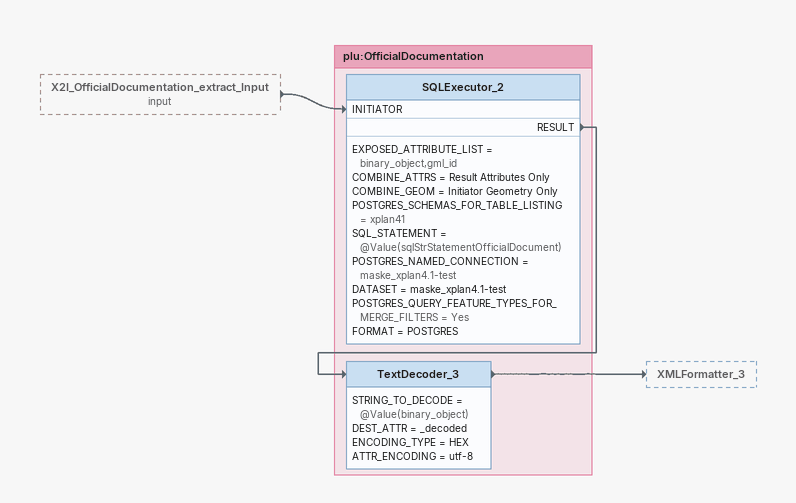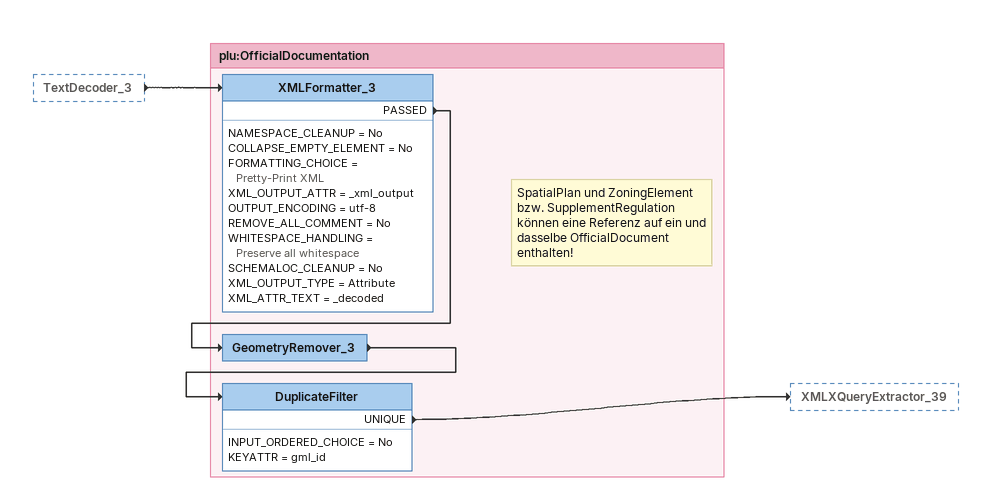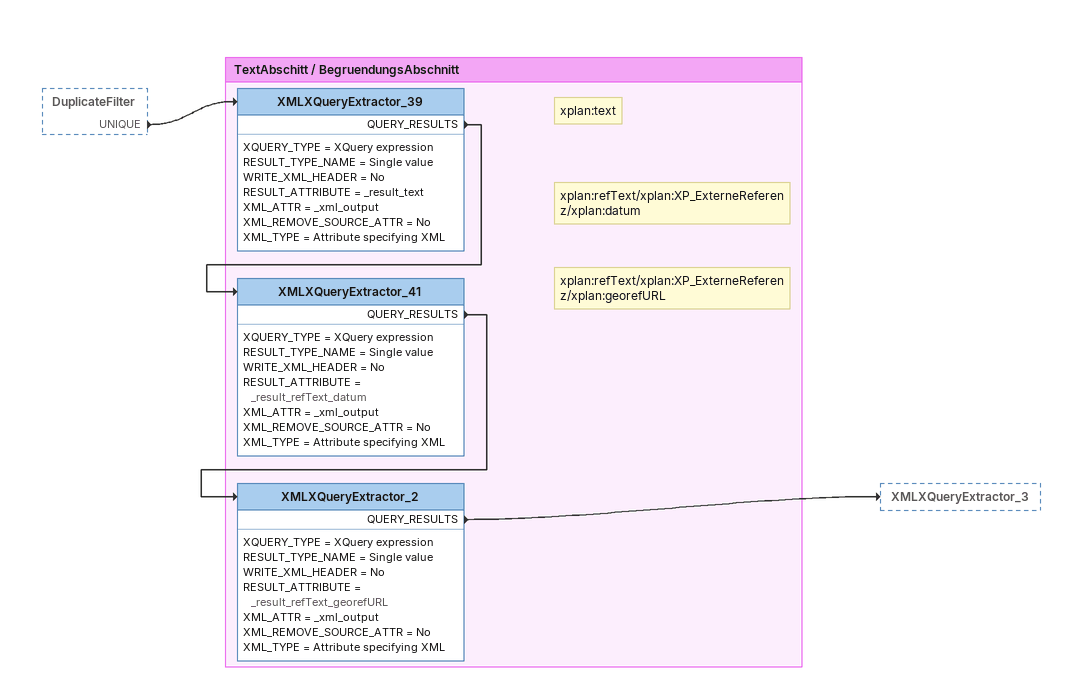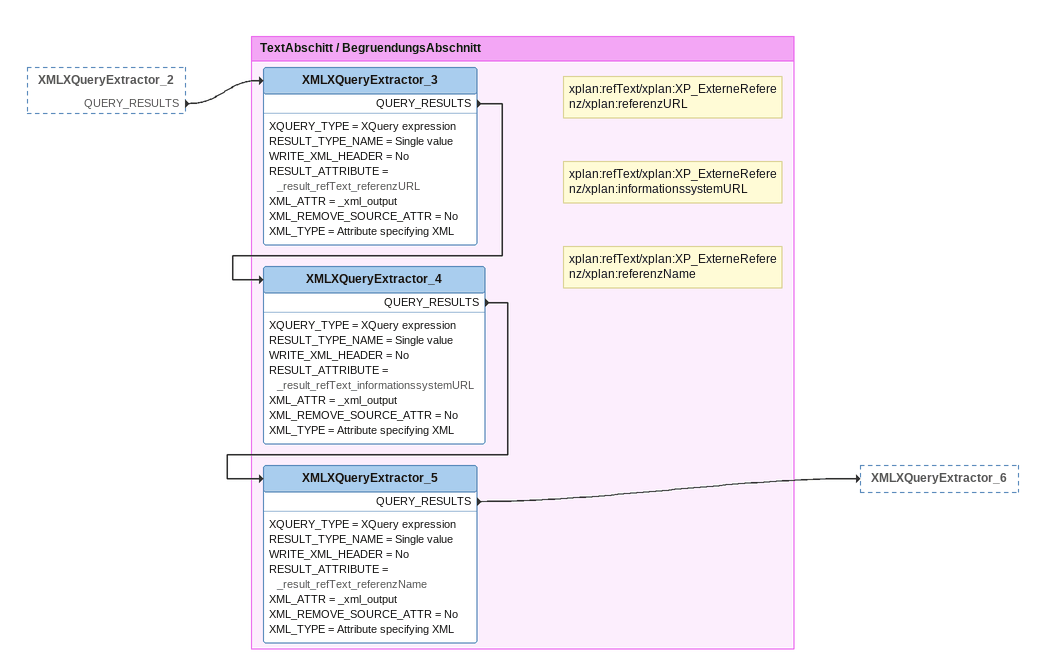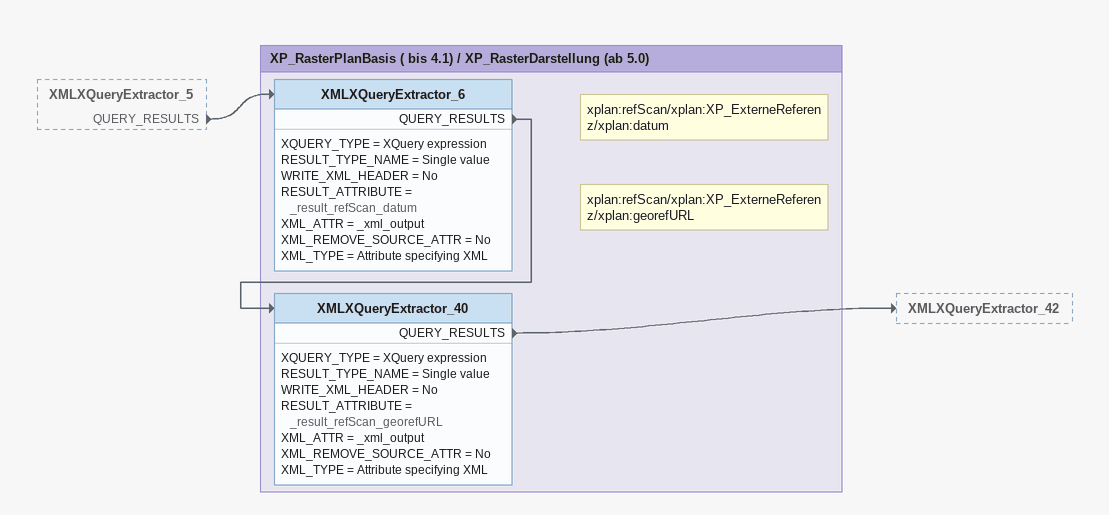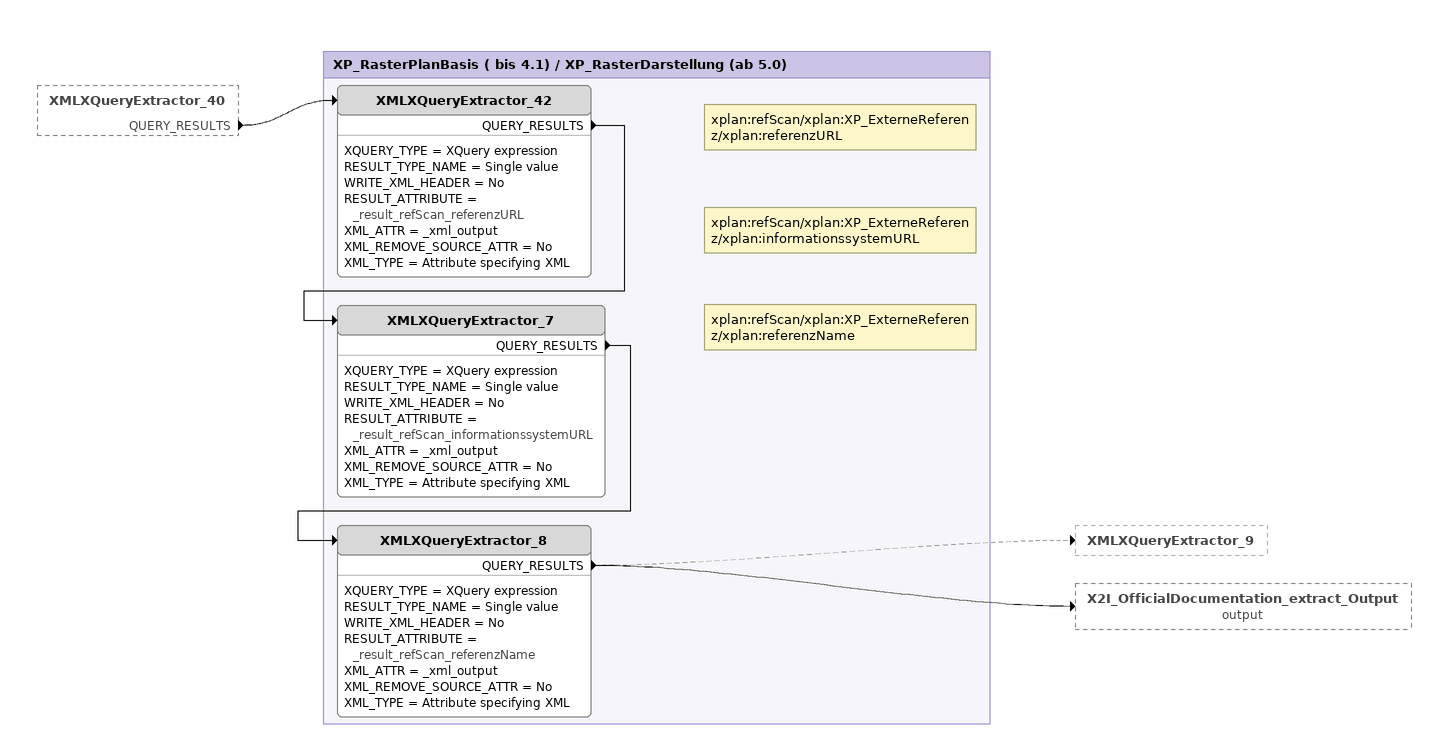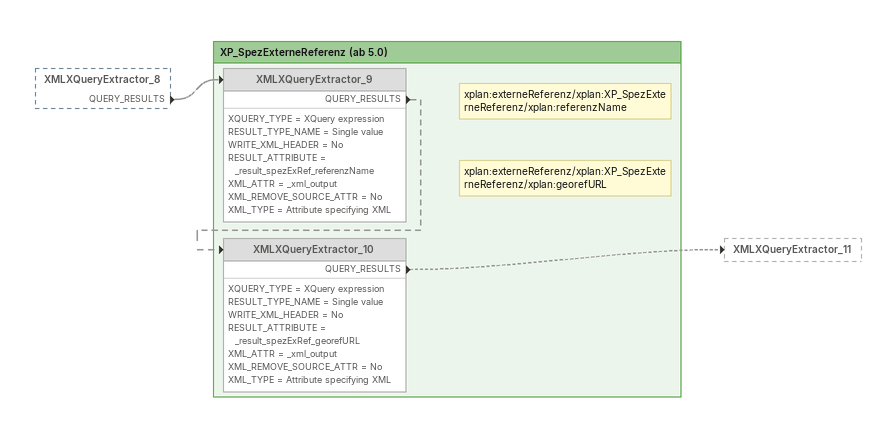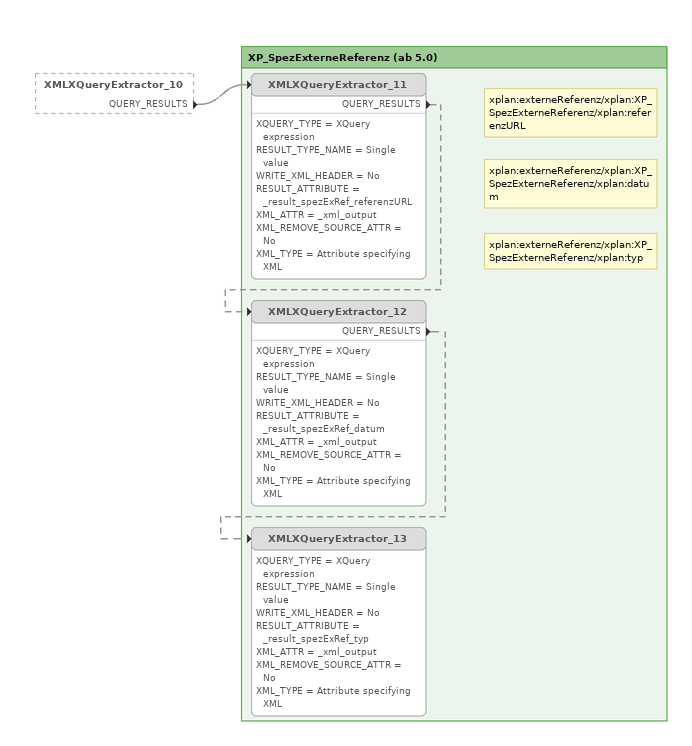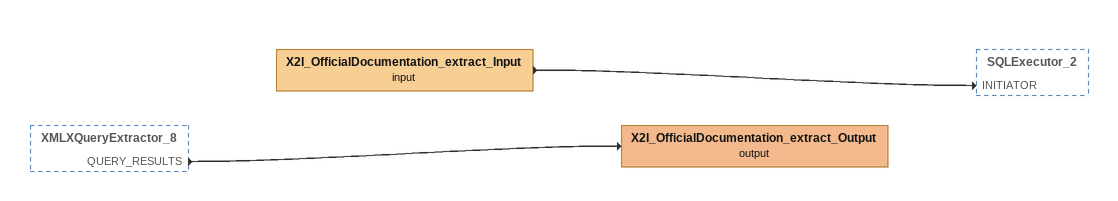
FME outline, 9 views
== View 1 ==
X2I_OfficialDocumentation_extract_Input (input) [outside]
    -> SQLExecutor_2 [INITIATOR]

Bookmark: plu:OfficialDocumentation
SQLExecutor_2
    EXPOSED_ATTRIBUTE_LIST = binary_object,gml_id
    COMBINE_ATTRS = Result Attributes Only
    COMBINE_GEOM = Initiator Geometry Only
    POSTGRES_SCHEMAS_FOR_TABLE_LISTING = xplan41
    SQL_STATEMENT = @Value(sqlStrStatementOfficialDocument)
    POSTGRES_NAMED_CONNECTION = maske_xplan4.1-test
    DATASET = maske_xplan4.1-test
    POSTGRES_QUERY_FEATURE_TYPES_FOR_MERGE_FILTERS = Yes
    FORMAT = POSTGRES
    RESULT -> TextDecoder_3
TextDecoder_3
    STRING_TO_DECODE = @Value(binary_object)
    DEST_ATTR = _decoded
    ENCODING_TYPE = HEX
    ATTR_ENCODING = utf-8
    -> XMLFormatter_3

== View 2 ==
TextDecoder_3 [outside]
    -> XMLFormatter_3

Bookmark: plu:OfficialDocumentation
XMLFormatter_3
    NAMESPACE_CLEANUP = No
    COLLAPSE_EMPTY_ELEMENT = No
    FORMATTING_CHOICE = Pretty-Print XML
    XML_OUTPUT_ATTR = _xml_output
    OUTPUT_ENCODING = utf-8
    REMOVE_ALL_COMMENT = No
    WHITESPACE_HANDLING = Preserve all whitespace
    SCHEMALOC_CLEANUP = No
    XML_OUTPUT_TYPE = Attribute
    XML_ATTR_TEXT = _decoded
    PASSED -> GeometryRemover_3
GeometryRemover_3
    -> DuplicateFilter
Note: SpatialPlan und ZoningElement bzw. SupplementRegulation / können eine Referenz auf ein und dasselbe OfficialDocument / enthalten!
DuplicateFilter
    INPUT_ORDERED_CHOICE = No
    KEYATTR = gml_id
    UNIQUE -> XMLXQueryExtractor_39

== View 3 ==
DuplicateFilter [outside]
    UNIQUE -> XMLXQueryExtractor_39

Bookmark: TextAbschitt / BegruendungsAbschnitt
Note: xplan:text
XMLXQueryExtractor_39
    XQUERY_TYPE = XQuery expression
    RESULT_TYPE_NAME = Single value
    WRITE_XML_HEADER = No
    RESULT_ATTRIBUTE = _result_text
    XML_ATTR = _xml_output
    XML_REMOVE_SOURCE_ATTR = No
    XML_TYPE = Attribute specifying XML
    QUERY_RESULTS -> XMLXQueryExtractor_41
Note: xplan:refText/xplan:XP_ExterneReferenz/xplan:datum
XMLXQueryExtractor_41
    XQUERY_TYPE = XQuery expression
    RESULT_TYPE_NAME = Single value
    WRITE_XML_HEADER = No
    RESULT_ATTRIBUTE = _result_refText_datum
    XML_ATTR = _xml_output
    XML_REMOVE_SOURCE_ATTR = No
    XML_TYPE = Attribute specifying XML
    QUERY_RESULTS -> XMLXQueryExtractor_2
Note: xplan:refText/xplan:XP_ExterneReferenz/xplan:georefURL
XMLXQueryExtractor_2
    XQUERY_TYPE = XQuery expression
    RESULT_TYPE_NAME = Single value
    WRITE_XML_HEADER = No
    RESULT_ATTRIBUTE = _result_refText_georefURL
    XML_ATTR = _xml_output
    XML_REMOVE_SOURCE_ATTR = No
    XML_TYPE = Attribute specifying XML
    QUERY_RESULTS -> XMLXQueryExtractor_3

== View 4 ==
XMLXQueryExtractor_2 [outside]
    QUERY_RESULTS -> XMLXQueryExtractor_3

Bookmark: TextAbschitt / BegruendungsAbschnitt
Note: xplan:refText/xplan:XP_ExterneReferenz/xplan:referenzURL
XMLXQueryExtractor_3
    XQUERY_TYPE = XQuery expression
    RESULT_TYPE_NAME = Single value
    WRITE_XML_HEADER = No
    RESULT_ATTRIBUTE = _result_refText_referenzURL
    XML_ATTR = _xml_output
    XML_REMOVE_SOURCE_ATTR = No
    XML_TYPE = Attribute specifying XML
    QUERY_RESULTS -> XMLXQueryExtractor_4
Note: xplan:refText/xplan:XP_ExterneReferenz/xplan:informationssystemURL
XMLXQueryExtractor_4
    XQUERY_TYPE = XQuery expression
    RESULT_TYPE_NAME = Single value
    WRITE_XML_HEADER = No
    RESULT_ATTRIBUTE = _result_refText_informationssystemURL
    XML_ATTR = _xml_output
    XML_REMOVE_SOURCE_ATTR = No
    XML_TYPE = Attribute specifying XML
    QUERY_RESULTS -> XMLXQueryExtractor_5
Note: xplan:refText/xplan:XP_ExterneReferenz/xplan:referenzName
XMLXQueryExtractor_5
    XQUERY_TYPE = XQuery expression
    RESULT_TYPE_NAME = Single value
    WRITE_XML_HEADER = No
    RESULT_ATTRIBUTE = _result_refText_referenzName
    XML_ATTR = _xml_output
    XML_REMOVE_SOURCE_ATTR = No
    XML_TYPE = Attribute specifying XML
    QUERY_RESULTS -> XMLXQueryExtractor_6

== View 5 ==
XMLXQueryExtractor_5 [outside]
    QUERY_RESULTS -> XMLXQueryExtractor_6

Bookmark: XP_RasterPlanBasis ( bis 4.1) / XP_RasterDarstellung (ab 5.0)
Note: xplan:refScan/xplan:XP_ExterneReferenz/xplan:datum
XMLXQueryExtractor_6
    XQUERY_TYPE = XQuery expression
    RESULT_TYPE_NAME = Single value
    WRITE_XML_HEADER = No
    RESULT_ATTRIBUTE = _result_refScan_datum
    XML_ATTR = _xml_output
    XML_REMOVE_SOURCE_ATTR = No
    XML_TYPE = Attribute specifying XML
    QUERY_RESULTS -> XMLXQueryExtractor_40
Note: xplan:refScan/xplan:XP_ExterneReferenz/xplan:georefURL
XMLXQueryExtractor_40
    XQUERY_TYPE = XQuery expression
    RESULT_TYPE_NAME = Single value
    WRITE_XML_HEADER = No
    RESULT_ATTRIBUTE = _result_refScan_georefURL
    XML_ATTR = _xml_output
    XML_REMOVE_SOURCE_ATTR = No
    XML_TYPE = Attribute specifying XML
    QUERY_RESULTS -> XMLXQueryExtractor_42

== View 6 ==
XMLXQueryExtractor_40 [outside]
    QUERY_RESULTS -> XMLXQueryExtractor_42

Bookmark: XP_RasterPlanBasis ( bis 4.1) / XP_RasterDarstellung (ab 5.0)
Note: xplan:refScan/xplan:XP_ExterneReferenz/xplan:referenzURL
XMLXQueryExtractor_42
    XQUERY_TYPE = XQuery expression
    RESULT_TYPE_NAME = Single value
    WRITE_XML_HEADER = No
    RESULT_ATTRIBUTE = _result_refScan_referenzURL
    XML_ATTR = _xml_output
    XML_REMOVE_SOURCE_ATTR = No
    XML_TYPE = Attribute specifying XML
    QUERY_RESULTS -> XMLXQueryExtractor_7
Note: xplan:refScan/xplan:XP_ExterneReferenz/xplan:informationssystemURL
XMLXQueryExtractor_7
    XQUERY_TYPE = XQuery expression
    RESULT_TYPE_NAME = Single value
    WRITE_XML_HEADER = No
    RESULT_ATTRIBUTE = _result_refScan_informationssystemURL
    XML_ATTR = _xml_output
    XML_REMOVE_SOURCE_ATTR = No
    XML_TYPE = Attribute specifying XML
    QUERY_RESULTS -> XMLXQueryExtractor_8
Note: xplan:refScan/xplan:XP_ExterneReferenz/xplan:referenzName
XMLXQueryExtractor_8
    XQUERY_TYPE = XQuery expression
    RESULT_TYPE_NAME = Single value
    WRITE_XML_HEADER = No
    RESULT_ATTRIBUTE = _result_refScan_referenzName
    XML_ATTR = _xml_output
    XML_REMOVE_SOURCE_ATTR = No
    XML_TYPE = Attribute specifying XML
    QUERY_RESULTS -> XMLXQueryExtractor_9 [off]
    QUERY_RESULTS -> X2I_OfficialDocumentation_extract_Output (output)

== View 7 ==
XMLXQueryExtractor_8 [outside]
    QUERY_RESULTS -> XMLXQueryExtractor_9 [off]

Bookmark: XP_SpezExterneReferenz (ab 5.0)
Note: xplan:externeReferenz/xplan:XP_SpezExterneReferenz/xplan:referenzName
XMLXQueryExtractor_9 [off]
    XQUERY_TYPE = XQuery expression
    RESULT_TYPE_NAME = Single value
    WRITE_XML_HEADER = No
    RESULT_ATTRIBUTE = _result_spezExRef_referenzName
    XML_ATTR = _xml_output
    XML_REMOVE_SOURCE_ATTR = No
    XML_TYPE = Attribute specifying XML
    QUERY_RESULTS -> XMLXQueryExtractor_10 [off]
Note: xplan:externeReferenz/xplan:XP_SpezExterneReferenz/xplan:georefURL
XMLXQueryExtractor_10 [off]
    XQUERY_TYPE = XQuery expression
    RESULT_TYPE_NAME = Single value
    WRITE_XML_HEADER = No
    RESULT_ATTRIBUTE = _result_spezExRef_georefURL
    XML_ATTR = _xml_output
    XML_REMOVE_SOURCE_ATTR = No
    XML_TYPE = Attribute specifying XML
    QUERY_RESULTS -> XMLXQueryExtractor_11 [off]

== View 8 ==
XMLXQueryExtractor_10 [outside]
    QUERY_RESULTS -> XMLXQueryExtractor_11 [off]

Bookmark: XP_SpezExterneReferenz (ab 5.0)
Note: xplan:externeReferenz/xplan:XP_SpezExterneReferenz/xplan:referenzURL
XMLXQueryExtractor_11 [off]
    XQUERY_TYPE = XQuery expression
    RESULT_TYPE_NAME = Single value
    WRITE_XML_HEADER = No
    RESULT_ATTRIBUTE = _result_spezExRef_referenzURL
    XML_ATTR = _xml_output
    XML_REMOVE_SOURCE_ATTR = No
    XML_TYPE = Attribute specifying XML
    QUERY_RESULTS -> XMLXQueryExtractor_12 [off]
Note: xplan:externeReferenz/xplan:XP_SpezExterneReferenz/xplan:datum
XMLXQueryExtractor_12 [off]
    XQUERY_TYPE = XQuery expression
    RESULT_TYPE_NAME = Single value
    WRITE_XML_HEADER = No
    RESULT_ATTRIBUTE = _result_spezExRef_datum
    XML_ATTR = _xml_output
    XML_REMOVE_SOURCE_ATTR = No
    XML_TYPE = Attribute specifying XML
    QUERY_RESULTS -> XMLXQueryExtractor_13 [off]
Note: xplan:externeReferenz/xplan:XP_SpezExterneReferenz/xplan:typ
XMLXQueryExtractor_13 [off]
    XQUERY_TYPE = XQuery expression
    RESULT_TYPE_NAME = Single value
    WRITE_XML_HEADER = No
    RESULT_ATTRIBUTE = _result_spezExRef_typ
    XML_ATTR = _xml_output
    XML_REMOVE_SOURCE_ATTR = No
    XML_TYPE = Attribute specifying XML

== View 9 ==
XMLXQueryExtractor_8 [outside]
    QUERY_RESULTS -> X2I_OfficialDocumentation_extract_Output (output)
X2I_OfficialDocumentation_extract_Input (input)
    -> SQLExecutor_2 [INITIATOR]
X2I_OfficialDocumentation_extract_Output (output)
